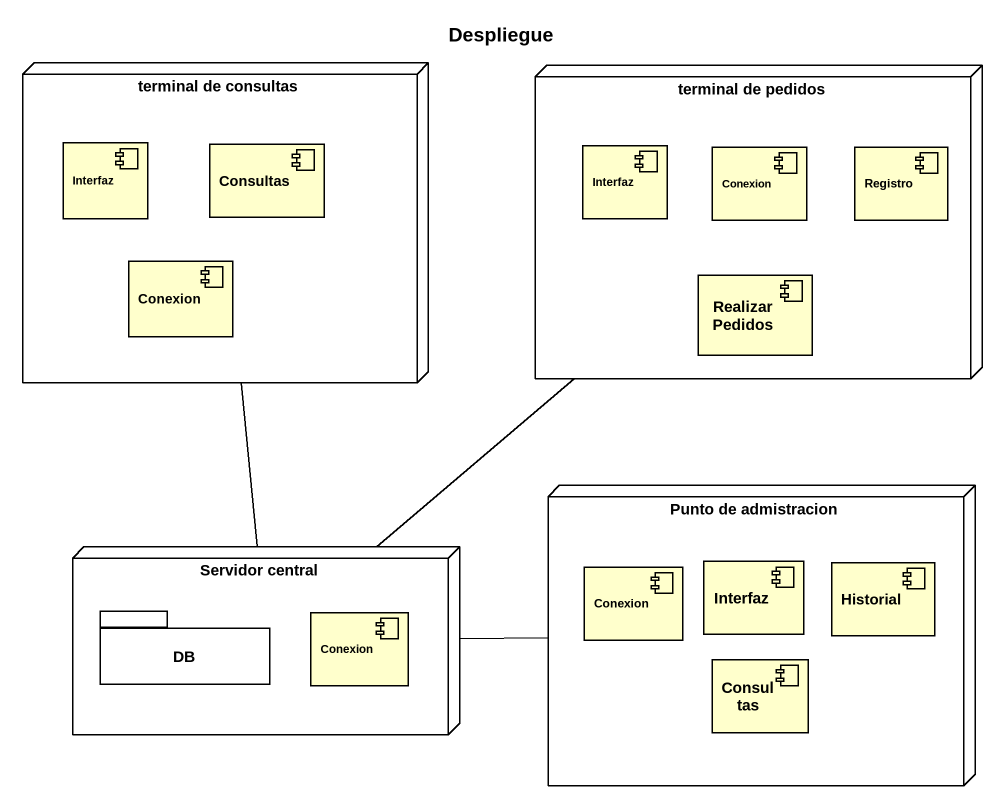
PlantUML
@startuml
title Despliegue
node "terminal de consultas" as terminal_de_consultas {
  component Interfaz
  component Consultas
  component "Conexion" as Conexion_2
}
node "terminal de pedidos" as terminal_de_pedidos {
  component "Interfaz" as Interfaz_2
  component Conexion
  component Registro
  component RealizarPedidos
}
node "Servidor central" as Servidor_central {
  package DB {
  }
  component "Conexion" as Conexion_3
}
node "Punto de admistracion" as Punto_de_admistracion {
  component "Conexion" as Conexion_4
  component "Interfaz" as Interfaz_3
  component Historial
  component "Consultas" as Consultas_2
}
terminal_de_consultas -- Servidor_central
terminal_de_pedidos -- Servidor_central
Punto_de_admistracion -left- Servidor_central
@enduml
